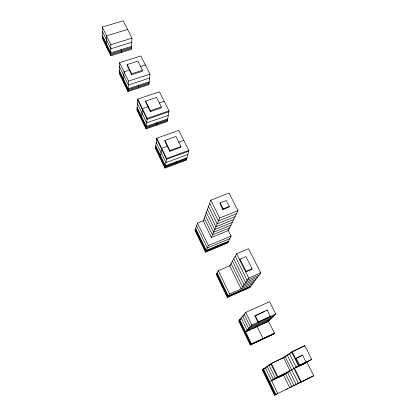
<?xml version="1.0" encoding="UTF-8"?>
<svg xmlns="http://www.w3.org/2000/svg" width="416" height="416" viewBox="0 0 416 416"><rect width="100%" height="100%" fill="white"/><g stroke="black" fill="none" stroke-linecap="round" stroke-linejoin="round"><path stroke-width="0.62" d="M110.776 55.806L110.817 44.678L102.258 27.061L123.24 20.8L131.955 38.184L131.373 49.374L110.776 55.806L102.435 38.516L102.258 27.061M119.569 62.696L119.298 73.476L128.014 91.546L148.912 84.64L149.978 74.136L140.863 55.957L119.569 62.696L128.523 81.13L128.014 91.546M121.124 52.572L121.15 51.584M121.176 50.586L121.207 49.587M123.63 82.462L123.703 80.574M123.734 79.622L124.02 71.859L130.125 69.898M127.202 64.548L127.161 65.551L131.659 74.734L142.366 71.271L142.444 70.283L137.894 61.147L127.202 64.548L131.711 73.752L131.659 74.734M137.758 99.055L136.926 110.027L146.047 128.934L167.253 121.514L168.995 110.869L159.427 91.79L137.758 99.055L147.165 118.404L146.047 128.934M138.512 88.078L138.58 87.147M138.653 86.216L138.726 85.28M141.461 119.423L141.622 117.676M141.7 116.797L142.433 108.675L148.476 106.616M145.647 101.067L145.553 102.003L150.28 111.644L161.174 107.91L161.304 106.985L156.525 97.396L145.647 101.067L150.379 110.724L150.28 111.644M156.702 125.206L156.816 124.348M156.931 123.484L157.05 122.616M156.796 138.216L155.381 148.278L164.928 168.08L186.446 160.113L188.817 150.394L178.786 130.395L156.796 138.216L166.66 158.512L164.928 168.08M160.129 158.122L160.384 156.525M160.508 155.724L161.699 148.304L167.664 146.151M164.928 140.4L164.788 141.258L169.744 151.367L180.799 147.347L180.986 146.5L175.973 136.443L164.928 140.4L169.9 150.53L169.744 151.367M175.739 164.076L175.906 163.296M176.077 162.51L176.244 161.72M204.053 220.522L197.512 223.148L194.984 230.391L205.499 252.19L227.656 242.975L231.15 236.085L227.958 229.715M210.798 200.216L203.206 220.865L211.359 237.51L228.368 230.532L238.009 210.631L229.003 193.06L210.798 200.216L219.695 218.01L211.359 237.51M200.21 241.223L200.689 239.985M220.178 202.894L219.861 203.684L222.836 209.591L228.93 207.158L229.278 206.378L226.278 200.481L220.178 202.894L223.168 208.816L222.836 209.591M205.499 252.19L208.369 245.502L231.15 236.085M216.632 247.556L216.918 246.958M217.199 246.355L217.485 245.747M230.547 265.47L218.312 270.691L216.278 274.534L227.328 297.44L249.813 287.524L260.738 272.844L248.518 248.758L236.616 253.791L229.731 265.819L241.108 288.933L248.742 278.08L260.738 272.844M221.764 285.917L222.373 284.887M239.616 259.802L239.99 259.178L245.986 256.625L252.096 268.752L251.685 269.35L245.679 271.944L246.074 271.357L252.096 268.752M227.328 297.44L229.601 293.998L252.491 283.925M238.628 292.458L238.976 291.964M239.325 291.465L239.678 290.961M275.787 314.033L251.893 325L245.565 331.724L268.476 321.168L275.787 314.033L269.552 301.668L245.752 312.421L238.659 320.939L250.292 345.051L273.109 334.37L274.466 333.19L268.226 320.674M270.327 316.295L257.92 322.239L254.826 315.952L267.202 310.045L270.327 316.295L269.864 316.753M244.436 332.914L245.185 332.124L251.046 329.42M266.75 310.523L267.202 310.045M250.292 345.051L251.472 343.949L274.466 333.19M261.763 339.68L262.184 339.3M262.605 338.92L263.032 338.541L256.838 325.92M267.046 366.813L265.288 367.661L277.836 393.552L274.477 395.2L262.226 369.793L271.32 363.459L283.509 357.588L290.072 370.802L277.332 377.083L270.842 363.792L285.854 356.564M281.98 358.628L292.162 351.692L304.751 345.644L311.756 359.346L302.515 364.681M303.202 346.679L304.751 345.644M302.552 355.139L295.625 358.582L302.552 355.139L306.067 362.066L305.453 362.424M268.31 382.413L269.214 381.878M269.672 381.607L277.836 376.787L271.32 363.459M279.911 376.735L280.389 376.454M306.067 362.066L299.707 365.175L283.332 374.733L289.692 387.655L313.742 375.762L306.842 362.18L294.481 368.228L301.335 381.935M274.477 395.2L310.669 377.276M313.742 375.762L300.742 382.226L287.191 355.082L289.531 353.954M286.12 389.412L286.624 389.163M287.128 388.918L287.633 388.669M311.756 359.346L298.522 365.867L291.595 352.082L304.148 346.044M308.656 361.135L296.192 367.229L289.364 353.6L291.06 352.784M296.161 367.458L306.244 362.528M299.827 365.872L303.893 363.886M289.125 371.514L275.35 378.253L268.949 365.113L271.237 364.005M288.725 371.904L273.411 379.397L267.098 366.397L269.365 365.305M271.518 380.515L286.671 373.1M273.161 379.902L274.321 379.335M275.486 378.763L285.366 373.927M272.834 380.151L283.842 374.764M278.169 377.582L283.925 374.764M262.226 369.793L263.957 368.956M286.801 355.69L285.069 356.528L298.428 383.365M265.855 367.765L263.526 368.888L275.902 394.503M265.413 368.072L262.657 369.496L274.95 394.966M274.014 333.585L251.077 344.318L239.372 320.086L240.516 319.566M273.562 333.98L250.682 344.682L239.013 320.512M270.244 319.441L247.094 330.101L241.186 317.907M252.216 328.879L261.009 324.828M262.179 324.293L268.039 321.589M273.9 315.879L250.26 326.742L244.197 314.293M272.048 317.678L248.659 328.437L242.674 316.118L243.838 315.593M240.9 319.124L239.73 319.654L251.472 343.949M254.826 315.952L264.477 311.558M250.947 286L228.29 295.979L217.136 272.906M250.567 286.51L227.968 296.468L216.85 273.447M250.188 287.019L227.646 296.956L216.564 273.993M255.679 279.64L244.057 284.736L232.393 261.17M254.067 281.809L242.564 286.858L231.046 263.52M259.012 275.163L247.146 280.348L235.175 256.303M257.327 277.425L245.586 282.568L233.766 258.762M228.592 241.134L206.263 250.406L195.66 228.457M228.275 241.753L206.008 251.004L195.432 229.107M227.968 242.367L205.754 251.597L195.208 229.752M229.856 238.638L207.308 247.978L196.576 225.831M229.658 227.874L212.472 234.905L204.22 218.104M232.315 222.383L214.77 229.528L206.315 212.404M230.974 225.16L213.611 232.248L205.26 215.285M235.097 216.642L217.178 223.902L208.51 206.445M233.693 219.544L215.961 226.746L207.402 209.461M219.695 218.01L238.009 210.631M236.538 213.673L218.421 220.99L209.643 203.367M223.168 208.816L229.278 206.378M186.638 159.323L165.069 167.305L155.496 147.462M187.028 157.737L165.355 165.745L155.724 145.818M186.831 158.532L165.209 166.525L155.61 146.645M166.66 158.512L188.817 150.394M188.614 151.226L166.509 159.333L156.671 139.079M187.814 154.513L165.927 162.573L156.192 142.485M169.9 150.53L180.986 146.5M178.402 142.272L183.773 140.332M167.393 120.65L146.141 128.076L136.994 109.138M167.679 118.914L146.323 126.36L137.129 107.344M167.534 119.782L146.229 127.223L137.062 108.243M168.844 111.779L147.066 119.304L137.686 99.996M168.256 115.383L146.692 122.866L137.405 103.704M147.165 118.404L168.995 110.869M150.379 110.724L161.304 106.985M159.349 102.918L164.18 101.275M149.198 81.832L128.149 88.759L119.371 70.59M149.105 82.774L128.107 89.695L119.345 71.557M149.006 83.71L128.06 90.62L119.324 72.519M149.583 78.021L128.336 84.984L119.47 66.68M128.523 81.13L149.978 74.136M131.711 73.752L142.444 70.283M140.509 66.565L145.392 64.995M131.529 46.379L110.786 52.827L102.388 35.454M131.477 47.382L110.781 53.825L102.404 36.478M131.425 48.381L110.781 54.818L102.419 37.502M131.742 42.318L110.802 48.792L102.326 31.299M110.817 44.678L131.955 38.184M127.572 29.442L106.512 35.823L106.564 44.091M296.208 358.212L299.707 365.175M292.162 351.692L299.114 365.524M239.99 259.178L246.074 271.357M236.616 253.791L248.742 278.08M267.644 320.793L268.221 321.958M289.536 371.114L296.166 384.472M287.42 372.351L293.956 385.559M285.355 373.558L291.803 386.62M255.247 315.489L258.352 321.792M245.752 312.421L251.893 325M197.512 223.148L208.369 245.502M218.312 270.691L229.601 293.998M263.089 369.195L275.423 394.737M106.569 45.105L106.584 47.112"/></g></svg>
